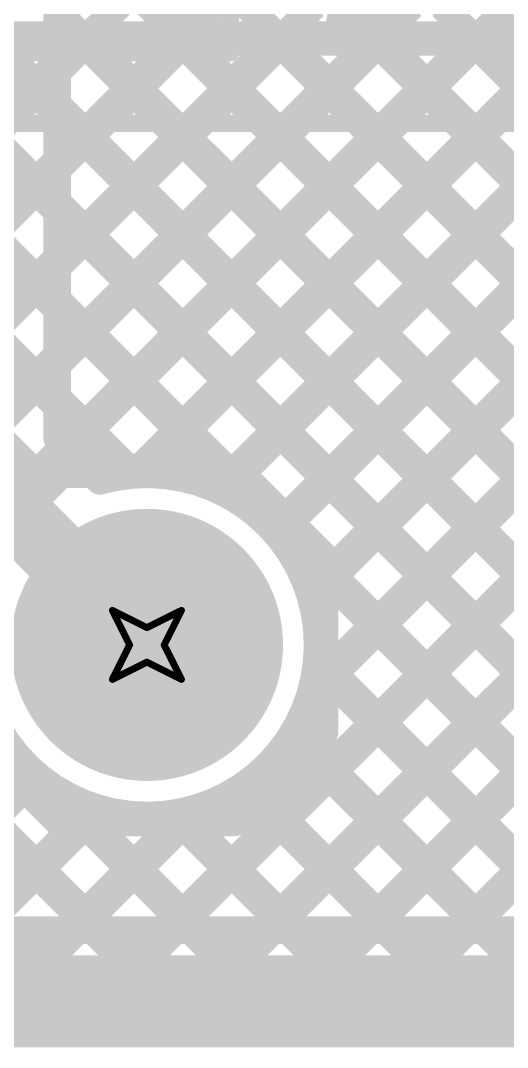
# Model space of a CAD drawing. Header units: inches. Extents: x -1.9 to 9.4, y 0 to 6.7.
# Drawn here: x 0.2097 to 0.3508, y 2.0692 to 2.3668 of the extents above; entities that cross this region are included whole.
import ezdxf

# ---------------------------------------------------------------- set-up
doc = ezdxf.new("R2010")
doc.units = ezdxf.units.IN
doc.header["$MEASUREMENT"] = 0
for name, color, linetype in [('Bottom Layer', 5, 'Continuous'), ('Bottom Solder', 6, 'Continuous'), ('Drill Drawing', 1, 'Continuous'), ('Mechanical 15', 56, 'Continuous'), ('Multi-Layer', 9, 'Continuous'), ('Pad Holes', 156, 'Continuous'), ('Top Layer', 1, 'Continuous'), ('Top Overlay', 2, 'Continuous'), ('Top Paste', 8, 'Continuous'), ('Top Solder', 216, 'Continuous')]:
    doc.layers.add(name, color=color, linetype=linetype)

# ---------------------------------------------------------------- blocks, each defined once
blk = doc.blocks.new('PE2818_I_1')
at = {"layer": 'Bottom Layer'}
h = blk.add_hatch(color=5, dxfattribs=at)
edge = h.paths.add_edge_path()
edge.add_arc((0.4, 0.4), 0.03543, 0, 360)
at = {"layer": 'Bottom Solder'}
h = blk.add_hatch(color=6, dxfattribs=at)
edge = h.paths.add_edge_path()
edge.add_arc((0.4, 0.4), 0.03943, 0, 360)
at = {"layer": 'Multi-Layer'}
h = blk.add_hatch(color=9, dxfattribs=at)
edge = h.paths.add_edge_path()
edge.add_arc((0.4, 0.4), 0.03543, 0, 360)
at = {"layer": 'Pad Holes'}
h = blk.add_hatch(color=7, dxfattribs=at)
edge = h.paths.add_edge_path()
edge.add_arc((0.4, 0.4), 0.01969, 0, 360)
at = {"layer": 'Top Layer'}
h = blk.add_hatch(color=1, dxfattribs=at)
edge = h.paths.add_edge_path()
edge.add_arc((0.4, 0.4), 0.03543, 0, 360)
at = {"layer": 'Top Solder'}
h = blk.add_hatch(color=216, dxfattribs=at)
edge = h.paths.add_edge_path()
edge.add_arc((0.4, 0.4), 0.03943, 0, 360)
at = {"layer": 'Top Overlay'}
blk.add_lwpolyline([(0.55118, 0.61024, 0.005, 0.005, 0), (0.55118, -0.61024, 0.005, 0.005, 0)], format="xyseb", dxfattribs=at)
blk = doc.blocks.new('MBS10S_25')
at = {"layer": 'Top Layer'}
for points in [[(-0.15577, 0.07086), (-0.08333, 0.07086), (-0.08333, 0.02362), (-0.15577, 0.02362)], [(0.08332, 0.07086), (0.15576, 0.07086), (0.15576, 0.02362), (0.08332, 0.02362)], [(-0.15576, -0.02362), (-0.08332, -0.02362), (-0.08332, -0.07086), (-0.15576, -0.07086)], [(0.08333, -0.02362), (0.15577, -0.02362), (0.15577, -0.07086), (0.08333, -0.07086)]]:
    blk.add_hatch(color=1, dxfattribs=at).paths.add_polyline_path(points)
at = {"layer": 'Top Paste'}
for points in [[(-0.15577, 0.07086), (-0.08333, 0.07086), (-0.08333, 0.02362), (-0.15577, 0.02362)], [(0.08332, 0.07086), (0.15576, 0.07086), (0.15576, 0.02362), (0.08332, 0.02362)], [(-0.15576, -0.02362), (-0.08332, -0.02362), (-0.08332, -0.07086), (-0.15576, -0.07086)], [(0.08333, -0.02362), (0.15577, -0.02362), (0.15577, -0.07086), (0.08333, -0.07086)]]:
    blk.add_hatch(color=8, dxfattribs=at).paths.add_polyline_path(points)
at = {"layer": 'Top Solder'}
for points in [[(-0.15777, 0.07286), (-0.08133, 0.07286), (-0.08133, 0.02162), (-0.15777, 0.02162)], [(0.08132, 0.07286), (0.15776, 0.07286), (0.15776, 0.02162), (0.08132, 0.02162)], [(-0.15776, -0.02162), (-0.08132, -0.02162), (-0.08132, -0.07286), (-0.15776, -0.07286)], [(0.08133, -0.02162), (0.15777, -0.02162), (0.15777, -0.07286), (0.08133, -0.07286)]]:
    blk.add_hatch(color=216, dxfattribs=at).paths.add_polyline_path(points)
at = {"layer": 'Mechanical 15'}
blk.add_lwpolyline([(0.07054, 0.00501, 0.0001, 0.0001, 0), (0.07052, 0.00499, 0.0001, 0.0001, 0)], format="xyseb", dxfattribs=at)
for points in [[(0.0705, 0.00499, 0.00005, 0.00005, 1), (0.07055, 0.00499, 0.00005, 0.00005, 1)], [(0.07052, 0.00501, 0.00005, 0.00005, 1), (0.07057, 0.00501, 0.00005, 0.00005, 1)]]:
    blk.add_lwpolyline(points, format="xyseb", close=True, dxfattribs=at)
at = {"layer": 'Top Overlay'}
for points in [[(-0.1124, 0.09, 0.005, 0.005, 1), (-0.12654, 0.09, 0.005, 0.005, 1)], [(-0.0834, 0.09843, 0.0025, 0.0025, 1), (-0.0809, 0.09843, 0.0025, 0.0025, 1)], [(-0.0834, 0.09843, 0.0025, 0.0025, 1), (-0.0809, 0.09843, 0.0025, 0.0025, 1)], [(-0.07067, 0.09843, 0.0025, 0.0025, 1), (-0.06817, 0.09843, 0.0025, 0.0025, 1)], [(0.08195, 0.09843, 0.0025, 0.0025, 1), (0.08445, 0.09843, 0.0025, 0.0025, 1)], [(0.08195, 0.09843, 0.0025, 0.0025, 1), (0.08445, 0.09843, 0.0025, 0.0025, 1)], [(-0.12779, 0.09, 0.0025, 0.0025, 1), (-0.12529, 0.09, 0.0025, 0.0025, 1)], [(-0.11365, 0.09, 0.0025, 0.0025, 1), (-0.11115, 0.09, 0.0025, 0.0025, 1)], [(0.03678, 0.085, 0.0025, 0.0025, 1), (0.03928, 0.085, 0.0025, 0.0025, 1)], [(-0.0834, 0.07564, 0.0025, 0.0025, 1), (-0.0809, 0.07564, 0.0025, 0.0025, 1)], [(0.08195, 0.07564, 0.0025, 0.0025, 1), (0.08445, 0.07564, 0.0025, 0.0025, 1)], [(-0.04822, 0.07, 0.0025, 0.0025, 1), (-0.04572, 0.07, 0.0025, 0.0025, 1)], [(0.03678, 0.055, 0.0025, 0.0025, 1), (0.03928, 0.055, 0.0025, 0.0025, 1)], [(0.03678, 0.055, 0.0025, 0.0025, 1), (0.03928, 0.055, 0.0025, 0.0025, 1)], [(-0.06822, 0.05, 0.0025, 0.0025, 1), (-0.06572, 0.05, 0.0025, 0.0025, 1)], [(-0.02822, 0.05, 0.0025, 0.0025, 1), (-0.02572, 0.05, 0.0025, 0.0025, 1)], [(-0.04822, 0.03, 0.0025, 0.0025, 1), (-0.04572, 0.03, 0.0025, 0.0025, 1)], [(0.03678, 0.025, 0.0025, 0.0025, 1), (0.03928, 0.025, 0.0025, 0.0025, 1)], [(-0.0834, 0.01886, 0.0025, 0.0025, 1), (-0.0809, 0.01886, 0.0025, 0.0025, 1)], [(0.08195, 0.01886, 0.0025, 0.0025, 1), (0.08445, 0.01886, 0.0025, 0.0025, 1)], [(-0.0834, -0.01885, 0.0025, 0.0025, 1), (-0.0809, -0.01885, 0.0025, 0.0025, 1)], [(0.08195, -0.01885, 0.0025, 0.0025, 1), (0.08445, -0.01885, 0.0025, 0.0025, 1)], [(0.03928, -0.025, 0.0025, 0.0025, 1), (0.04178, -0.025, 0.0025, 0.0025, 1)], [(-0.05822, -0.035, 0.0025, 0.0025, 1), (-0.05572, -0.035, 0.0025, 0.0025, 1)], [(0.03928, -0.055, 0.0025, 0.0025, 1), (0.04178, -0.055, 0.0025, 0.0025, 1)], [(0.03928, -0.055, 0.0025, 0.0025, 1), (0.04178, -0.055, 0.0025, 0.0025, 1)], [(-0.0834, -0.07563, 0.0025, 0.0025, 1), (-0.0809, -0.07563, 0.0025, 0.0025, 1)], [(-0.05822, -0.075, 0.0025, 0.0025, 1), (-0.05572, -0.075, 0.0025, 0.0025, 1)], [(0.08195, -0.07563, 0.0025, 0.0025, 1), (0.08445, -0.07563, 0.0025, 0.0025, 1)], [(0.03928, -0.085, 0.0025, 0.0025, 1), (0.04178, -0.085, 0.0025, 0.0025, 1)], [(-0.0834, -0.09842, 0.0025, 0.0025, 1), (-0.0809, -0.09842, 0.0025, 0.0025, 1)], [(-0.0834, -0.09842, 0.0025, 0.0025, 1), (-0.0809, -0.09842, 0.0025, 0.0025, 1)], [(-0.07067, -0.09842, 0.0025, 0.0025, 1), (-0.06817, -0.09842, 0.0025, 0.0025, 1)], [(0.08195, -0.09842, 0.0025, 0.0025, 1), (0.08445, -0.09842, 0.0025, 0.0025, 1)], [(0.08195, -0.09842, 0.0025, 0.0025, 1), (0.08445, -0.09842, 0.0025, 0.0025, 1)]]:
    blk.add_lwpolyline(points, format="xyseb", close=True, dxfattribs=at)
for points in [[(0.0832, 0.09843, 0.005, 0.005, 0), (-0.08215, 0.09843, 0.005, 0.005, 0)], [(-0.08215, 0.09843, 0.005, 0.005, 0), (-0.08215, 0.07564, 0.005, 0.005, 0)], [(-0.06942, 0.09843, 0.005, 0.005, 0), (-0.06942, -0.09842, 0.005, 0.005, 0)], [(0.0832, 0.09843, 0.005, 0.005, 0), (0.0832, 0.07564, 0.005, 0.005, 0)], [(0.03803, 0.085, 0.005, 0.005, -1), (0.03803, 0.055, 0.005, 0.005, 0)], [(-0.04697, 0.07, 0.005, 0.005, 0), (-0.04697, 0.03, 0.005, 0.005, 0)], [(0.03803, 0.025, 0.005, 0.005, -1), (0.03803, 0.055, 0.005, 0.005, 0)], [(-0.02697, 0.05, 0.005, 0.005, 0), (-0.06697, 0.05, 0.005, 0.005, 0)], [(-0.08215, 0.01886, 0.005, 0.005, 0), (-0.08215, -0.01885, 0.005, 0.005, 0)], [(0.0832, 0.01886, 0.005, 0.005, 0), (0.0832, -0.01885, 0.005, 0.005, 0)], [(0.04053, -0.025, 0.005, 0.005, -1), (0.04053, -0.055, 0.005, 0.005, 0)], [(-0.05697, -0.035, 0.005, 0.005, 0), (-0.05697, -0.075, 0.005, 0.005, 0)], [(0.04053, -0.085, 0.005, 0.005, -1), (0.04053, -0.055, 0.005, 0.005, 0)], [(-0.08215, -0.07563, 0.005, 0.005, 0), (-0.08215, -0.09842, 0.005, 0.005, 0)], [(0.0832, -0.07563, 0.005, 0.005, 0), (0.0832, -0.09842, 0.005, 0.005, 0)], [(0.0832, -0.09842, 0.005, 0.005, 0), (-0.08215, -0.09842, 0.005, 0.005, 0)]]:
    blk.add_lwpolyline(points, format="xyseb", dxfattribs=at)

msp = doc.modelspace()

# ---------------------------------------------------------------- linework, layer by layer
at = {"layer": 'Bottom Layer'}
for points in [[(0.01631, 2.48853, 0.01, 0.01, 0), (0.26858, 2.23626, 0.01, 0.01, 0)], [(0.01631, 2.46025, 0.01, 0.01, 0), (0.2403, 2.23626, 0.01, 0.01, 0)], [(0.01631, 2.43196, 0.01, 0.01, 0), (0.21657, 2.23171, 0.01, 0.01, 0)], [(0.01631, 2.09258, 0.01, 0.01, 0), (0.28531, 2.36157, 0.01, 0.01, 0)], [(0.01631, 2.12086, 0.01, 0.01, 0), (0.25703, 2.36157, 0.01, 0.01, 0)], [(0.01631, 2.12086, 0.01, 0.01, 0), (0.25703, 2.36157, 0.01, 0.01, 0)], [(0.01631, 2.14915, 0.01, 0.01, 0), (0.22874, 2.36157, 0.01, 0.01, 0)], [(0.04285, 2.09083, 0.01, 0.01, 0), (0.31359, 2.36157, 0.01, 0.01, 0)], [(0.07113, 2.09083, 0.01, 0.01, 0), (0.34188, 2.36157, 0.01, 0.01, 0)], [(0.17155, 2.36157, 0.01, 0.01, 0), (0.4423, 2.09083, 0.01, 0.01, 0)], [(0.1968, 2.36157, 0.01, 0.01, 0), (0.39196, 2.36157, 0.01, 0.01, 0)], [(0.19984, 2.36157, 0.01, 0.01, 0), (0.39591, 2.16551, 0.01, 0.01, 0)], [(0.22812, 2.36157, 0.01, 0.01, 0), (0.39591, 2.19379, 0.01, 0.01, 0)], [(0.24485, 2.23626, 0.01, 0.01, 0), (0.37016, 2.36157, 0.01, 0.01, 0)], [(0.2564, 2.36157, 0.01, 0.01, 0), (0.40142, 2.21656, 0.01, 0.01, 0)], [(0.28469, 2.36157, 0.01, 0.01, 0), (0.41556, 2.2307, 0.01, 0.01, 0)], [(0.31297, 2.36157, 0.01, 0.01, 0), (0.43829, 2.23626, 0.01, 0.01, 0)], [(0.34126, 2.36157, 0.01, 0.01, 0), (0.46657, 2.23626, 0.01, 0.01, 0)], [(0.27234, 2.23547, 0.01, 0.01, 0), (0.39196, 2.35509, 0.01, 0.01, 0)], [(0.28649, 2.22133, 0.01, 0.01, 0), (0.40143, 2.33627, 0.01, 0.01, 0)], [(0.01631, 2.31882, 0.01, 0.01, 0), (0.24431, 2.09083, 0.01, 0.01, 0)], [(0.29677, 2.20333, 0.01, 0.01, 0), (0.40143, 2.30799, 0.01, 0.01, 0)], [(0.01631, 2.29054, 0.01, 0.01, 0), (0.21603, 2.09083, 0.01, 0.01, 0)], [(0.29677, 2.17505, 0.01, 0.01, 0), (0.41341, 2.29169, 0.01, 0.01, 0)], [(0.24084, 2.09083, 0.01, 0.01, 0), (0.42756, 2.27755, 0.01, 0.01, 0)], [(0.26912, 2.09083, 0.01, 0.01, 0), (0.4417, 2.2634, 0.01, 0.01, 0)], [(0.19591, 2.21104, 0.01, 0.01, 0), (0.22112, 2.23626, 0.01, 0.01, 0)], [(0.22112, 2.23626, 0.01, 0.01, 0), (0.27156, 2.23626, 0.01, 0.01, 0)], [(0.26858, 2.23626, 0.01, 0.01, 0), (0.29677, 2.20807, 0.01, 0.01, 0)], [(0.27156, 2.23626, 0.01, 0.01, 0), (0.29677, 2.21104, 0.01, 0.01, 0)], [(0.29677, 2.16061, 0.01, 0.01, 0), (0.29677, 2.21104, 0.01, 0.01, 0)], [(0.29677, 2.20807, 0.01, 0.01, 0), (0.41402, 2.09083, 0.01, 0.01, 0)], [(0.29741, 2.09083, 0.01, 0.01, 0), (0.39591, 2.18933, 0.01, 0.01, 0)], [(0.29677, 2.17979, 0.01, 0.01, 0), (0.38573, 2.09083, 0.01, 0.01, 0)], [(0.19591, 2.16061, 0.01, 0.01, 0), (0.22112, 2.13539, 0.01, 0.01, 0)], [(0.27156, 2.13539, 0.01, 0.01, 0), (0.29677, 2.16061, 0.01, 0.01, 0)], [(0.32569, 2.09083, 0.01, 0.01, 0), (0.39591, 2.16104, 0.01, 0.01, 0)], [(0.29222, 2.15606, 0.01, 0.01, 0), (0.35745, 2.09083, 0.01, 0.01, 0)], [(0.35397, 2.09083, 0.01, 0.01, 0), (0.40983, 2.14668, 0.01, 0.01, 0)], [(0.15598, 2.09083, 0.01, 0.01, 0), (0.21084, 2.14568, 0.01, 0.01, 0)], [(0.27808, 2.14191, 0.01, 0.01, 0), (0.32916, 2.09083, 0.01, 0.01, 0)], [(0.18427, 2.09083, 0.01, 0.01, 0), (0.22884, 2.13539, 0.01, 0.01, 0)], [(0.21255, 2.09083, 0.01, 0.01, 0), (0.25712, 2.13539, 0.01, 0.01, 0)], [(0.22112, 2.13539, 0.01, 0.01, 0), (0.27156, 2.13539, 0.01, 0.01, 0)], [(0.22803, 2.13539, 0.01, 0.01, 0), (0.27259, 2.09083, 0.01, 0.01, 0)], [(0.25631, 2.13539, 0.01, 0.01, 0), (0.30088, 2.09083, 0.01, 0.01, 0)], [(0.01631, 2.09083, 0.01, 0.01, 0), (1.27503, 2.09083, 0.01, 0.01, 0)]]:
    msp.add_lwpolyline(points, format="xyseb", dxfattribs=at)
for points in [[(0.22562, 2.36157, 0.005, 0.005, 1), (0.23062, 2.36157, 0.005, 0.005, 1)], [(0.22624, 2.36157, 0.005, 0.005, 1), (0.23124, 2.36157, 0.005, 0.005, 1)], [(0.2539, 2.36157, 0.005, 0.005, 1), (0.2589, 2.36157, 0.005, 0.005, 1)], [(0.25453, 2.36157, 0.005, 0.005, 1), (0.25953, 2.36157, 0.005, 0.005, 1)], [(0.25453, 2.36157, 0.005, 0.005, 1), (0.25953, 2.36157, 0.005, 0.005, 1)], [(0.28219, 2.36157, 0.005, 0.005, 1), (0.28719, 2.36157, 0.005, 0.005, 1)], [(0.28281, 2.36157, 0.005, 0.005, 1), (0.28781, 2.36157, 0.005, 0.005, 1)], [(0.31047, 2.36157, 0.005, 0.005, 1), (0.31547, 2.36157, 0.005, 0.005, 1)], [(0.31109, 2.36157, 0.005, 0.005, 1), (0.31609, 2.36157, 0.005, 0.005, 1)], [(0.33876, 2.36157, 0.005, 0.005, 1), (0.34376, 2.36157, 0.005, 0.005, 1)], [(0.33938, 2.36157, 0.005, 0.005, 1), (0.34438, 2.36157, 0.005, 0.005, 1)], [(0.21862, 2.23626, 0.005, 0.005, 1), (0.22362, 2.23626, 0.005, 0.005, 1)], [(0.21862, 2.23626, 0.005, 0.005, 1), (0.22362, 2.23626, 0.005, 0.005, 1)], [(0.2378, 2.23626, 0.005, 0.005, 1), (0.2428, 2.23626, 0.005, 0.005, 1)], [(0.24235, 2.23626, 0.005, 0.005, 1), (0.24735, 2.23626, 0.005, 0.005, 1)], [(0.26608, 2.23626, 0.005, 0.005, 1), (0.27108, 2.23626, 0.005, 0.005, 1)], [(0.26608, 2.23626, 0.005, 0.005, 1), (0.27108, 2.23626, 0.005, 0.005, 1)], [(0.26906, 2.23626, 0.005, 0.005, 1), (0.27406, 2.23626, 0.005, 0.005, 1)], [(0.26906, 2.23626, 0.005, 0.005, 1), (0.27406, 2.23626, 0.005, 0.005, 1)], [(0.26984, 2.23547, 0.005, 0.005, 1), (0.27484, 2.23547, 0.005, 0.005, 1)], [(0.21407, 2.23171, 0.005, 0.005, 1), (0.21907, 2.23171, 0.005, 0.005, 1)], [(0.28399, 2.22133, 0.005, 0.005, 1), (0.28899, 2.22133, 0.005, 0.005, 1)], [(0.29427, 2.21104, 0.005, 0.005, 1), (0.29927, 2.21104, 0.005, 0.005, 1)], [(0.29427, 2.21104, 0.005, 0.005, 1), (0.29927, 2.21104, 0.005, 0.005, 1)], [(0.29427, 2.20807, 0.005, 0.005, 1), (0.29927, 2.20807, 0.005, 0.005, 1)], [(0.29427, 2.20807, 0.005, 0.005, 1), (0.29927, 2.20807, 0.005, 0.005, 1)], [(0.29427, 2.20333, 0.005, 0.005, 1), (0.29927, 2.20333, 0.005, 0.005, 1)], [(0.29427, 2.17979, 0.005, 0.005, 1), (0.29927, 2.17979, 0.005, 0.005, 1)], [(0.29427, 2.17505, 0.005, 0.005, 1), (0.29927, 2.17505, 0.005, 0.005, 1)], [(0.29427, 2.16061, 0.005, 0.005, 1), (0.29927, 2.16061, 0.005, 0.005, 1)], [(0.29427, 2.16061, 0.005, 0.005, 1), (0.29927, 2.16061, 0.005, 0.005, 1)], [(0.28972, 2.15606, 0.005, 0.005, 1), (0.29472, 2.15606, 0.005, 0.005, 1)], [(0.20834, 2.14568, 0.005, 0.005, 1), (0.21334, 2.14568, 0.005, 0.005, 1)], [(0.27558, 2.14191, 0.005, 0.005, 1), (0.28058, 2.14191, 0.005, 0.005, 1)], [(0.21862, 2.13539, 0.005, 0.005, 1), (0.22362, 2.13539, 0.005, 0.005, 1)], [(0.21862, 2.13539, 0.005, 0.005, 1), (0.22362, 2.13539, 0.005, 0.005, 1)], [(0.22553, 2.13539, 0.005, 0.005, 1), (0.23053, 2.13539, 0.005, 0.005, 1)], [(0.22634, 2.13539, 0.005, 0.005, 1), (0.23134, 2.13539, 0.005, 0.005, 1)], [(0.25381, 2.13539, 0.005, 0.005, 1), (0.25881, 2.13539, 0.005, 0.005, 1)], [(0.25462, 2.13539, 0.005, 0.005, 1), (0.25962, 2.13539, 0.005, 0.005, 1)], [(0.26906, 2.13539, 0.005, 0.005, 1), (0.27406, 2.13539, 0.005, 0.005, 1)], [(0.26906, 2.13539, 0.005, 0.005, 1), (0.27406, 2.13539, 0.005, 0.005, 1)], [(0.21005, 2.09083, 0.005, 0.005, 1), (0.21505, 2.09083, 0.005, 0.005, 1)], [(0.21353, 2.09083, 0.005, 0.005, 1), (0.21853, 2.09083, 0.005, 0.005, 1)], [(0.23834, 2.09083, 0.005, 0.005, 1), (0.24334, 2.09083, 0.005, 0.005, 1)], [(0.24181, 2.09083, 0.005, 0.005, 1), (0.24681, 2.09083, 0.005, 0.005, 1)], [(0.26662, 2.09083, 0.005, 0.005, 1), (0.27162, 2.09083, 0.005, 0.005, 1)], [(0.27009, 2.09083, 0.005, 0.005, 1), (0.27509, 2.09083, 0.005, 0.005, 1)], [(0.29491, 2.09083, 0.005, 0.005, 1), (0.29991, 2.09083, 0.005, 0.005, 1)], [(0.29838, 2.09083, 0.005, 0.005, 1), (0.30338, 2.09083, 0.005, 0.005, 1)], [(0.32319, 2.09083, 0.005, 0.005, 1), (0.32819, 2.09083, 0.005, 0.005, 1)], [(0.32666, 2.09083, 0.005, 0.005, 1), (0.33166, 2.09083, 0.005, 0.005, 1)], [(0.35147, 2.09083, 0.005, 0.005, 1), (0.35647, 2.09083, 0.005, 0.005, 1)]]:
    msp.add_lwpolyline(points, format="xyseb", close=True, dxfattribs=at)
at = {"layer": 'Drill Drawing'}
for points in [[(0.23634, 2.19583, 0.002, 0.002, 0), (0.24634, 2.19083, 0.002, 0.002, 0)], [(0.23634, 2.19583, 0.002, 0.002, 0), (0.24134, 2.18583, 0.002, 0.002, 0)], [(0.24634, 2.19083, 0.002, 0.002, 0), (0.25634, 2.19583, 0.002, 0.002, 0)], [(0.25134, 2.18583, 0.002, 0.002, 0), (0.25634, 2.19583, 0.002, 0.002, 0)], [(0.23634, 2.17583, 0.002, 0.002, 0), (0.24134, 2.18583, 0.002, 0.002, 0)], [(0.25134, 2.18583, 0.002, 0.002, 0), (0.25634, 2.17583, 0.002, 0.002, 0)], [(0.23634, 2.17583, 0.002, 0.002, 0), (0.24634, 2.18083, 0.002, 0.002, 0)], [(0.24634, 2.18083, 0.002, 0.002, 0), (0.25634, 2.17583, 0.002, 0.002, 0)]]:
    msp.add_lwpolyline(points, format="xyseb", dxfattribs=at)
for points in [[(0.23584, 2.19583, 0.001, 0.001, 1), (0.23684, 2.19583, 0.001, 0.001, 1)], [(0.23584, 2.19583, 0.001, 0.001, 1), (0.23684, 2.19583, 0.001, 0.001, 1)], [(0.25584, 2.19583, 0.001, 0.001, 1), (0.25684, 2.19583, 0.001, 0.001, 1)], [(0.25584, 2.19583, 0.001, 0.001, 1), (0.25684, 2.19583, 0.001, 0.001, 1)], [(0.24584, 2.19083, 0.001, 0.001, 1), (0.24684, 2.19083, 0.001, 0.001, 1)], [(0.24584, 2.19083, 0.001, 0.001, 1), (0.24684, 2.19083, 0.001, 0.001, 1)], [(0.24084, 2.18583, 0.001, 0.001, 1), (0.24184, 2.18583, 0.001, 0.001, 1)], [(0.24084, 2.18583, 0.001, 0.001, 1), (0.24184, 2.18583, 0.001, 0.001, 1)], [(0.25084, 2.18583, 0.001, 0.001, 1), (0.25184, 2.18583, 0.001, 0.001, 1)], [(0.25084, 2.18583, 0.001, 0.001, 1), (0.25184, 2.18583, 0.001, 0.001, 1)], [(0.24584, 2.18083, 0.001, 0.001, 1), (0.24684, 2.18083, 0.001, 0.001, 1)], [(0.24584, 2.18083, 0.001, 0.001, 1), (0.24684, 2.18083, 0.001, 0.001, 1)], [(0.23584, 2.17583, 0.001, 0.001, 1), (0.23684, 2.17583, 0.001, 0.001, 1)], [(0.23584, 2.17583, 0.001, 0.001, 1), (0.23684, 2.17583, 0.001, 0.001, 1)], [(0.25584, 2.17583, 0.001, 0.001, 1), (0.25684, 2.17583, 0.001, 0.001, 1)], [(0.25584, 2.17583, 0.001, 0.001, 1), (0.25684, 2.17583, 0.001, 0.001, 1)]]:
    msp.add_lwpolyline(points, format="xyseb", close=True, dxfattribs=at)
at = {"layer": 'Top Layer'}
for points in [[(0.22034, 2.24577, 0.008, 0.008, 0), (0.22034, 2.4423, 0.008, 0.008, 0)], [(0.22034, 2.39764, 0.008, 0.008, 0), (0.40502, 2.21296, 0.008, 0.008, 0)], [(0.22034, 2.35317, 0.008, 0.008, 0), (0.25767, 2.3905, 0.008, 0.008, 0)], [(0.24378, 2.23519, 0.008, 0.008, 0), (0.39296, 2.38437, 0.008, 0.008, 0)], [(0.22034, 2.32489, 0.008, 0.008, 0), (0.26641, 2.37096, 0.008, 0.008, 0)], [(0.22034, 2.26832, 0.008, 0.008, 0), (0.32298, 2.37096, 0.008, 0.008, 0)], [(0.22034, 2.32489, 0.008, 0.008, 0), (0.26641, 2.37096, 0.008, 0.008, 0)], [(0.22034, 2.2966, 0.008, 0.008, 0), (0.2947, 2.37096, 0.008, 0.008, 0)], [(0.22321, 2.2429, 0.008, 0.008, 0), (0.35127, 2.37096, 0.008, 0.008, 0)], [(0.2753, 2.37096, 0.008, 0.008, 0), (0.41915, 2.22711, 0.008, 0.008, 0)], [(0.30359, 2.37096, 0.008, 0.008, 0), (0.43973, 2.23482, 0.008, 0.008, 0)], [(0.33187, 2.37096, 0.008, 0.008, 0), (0.51243, 2.1904, 0.008, 0.008, 0)], [(0.22034, 2.36936, 0.008, 0.008, 0), (0.39734, 2.19236, 0.008, 0.008, 0)], [(0.25318, 2.10317, 0.008, 0.008, 0), (0.51234, 2.36233, 0.008, 0.008, 0)], [(0.26741, 2.23054, 0.008, 0.008, 0), (0.39296, 2.35609, 0.008, 0.008, 0)], [(0.28146, 2.10317, 0.008, 0.008, 0), (0.53162, 2.35333, 0.008, 0.008, 0)], [(0.28354, 2.21838, 0.008, 0.008, 0), (0.4173, 2.35214, 0.008, 0.008, 0)], [(0.29364, 2.2002, 0.008, 0.008, 0), (0.44558, 2.35214, 0.008, 0.008, 0)], [(0.29383, 2.1721, 0.008, 0.008, 0), (0.47387, 2.35214, 0.008, 0.008, 0)], [(0.22034, 2.34107, 0.008, 0.008, 0), (0.42236, 2.13905, 0.008, 0.008, 0)], [(0.22034, 2.31279, 0.008, 0.008, 0), (0.41873, 2.11439, 0.008, 0.008, 0)], [(0.22034, 2.2845, 0.008, 0.008, 0), (0.40167, 2.10317, 0.008, 0.008, 0)], [(0.22034, 2.25622, 0.008, 0.008, 0), (0.24153, 2.23503, 0.008, 0.008, 0)], [(0.22034, 2.24577, 0.008, 0.008, 0), (0.23275, 2.23336, 0.008, 0.008, 0)], [(0.0928, 2.24234, 0.008, 0.008, 0), (0.23197, 2.10317, 0.008, 0.008, 0)], [(0.19634, 2.23583, 0.02, 0.02, 0), (0.24634, 2.18583, 0.02, 0.02, 0)], [(0.23275, 2.23336, 0.008, 0.008, -0.498333), (0.29577, 2.18583, 0.008, 0.008, 0)], [(0.29577, 2.18583, 0.008, 0.008, -1.149906), (0.19881, 2.19941, 0.008, 0.008, 0)], [(0.30975, 2.10317, 0.008, 0.008, 0), (0.39713, 2.19055, 0.008, 0.008, 0)], [(0.29554, 2.18102, 0.008, 0.008, 0), (0.37339, 2.10317, 0.008, 0.008, 0)], [(0.33803, 2.10317, 0.008, 0.008, 0), (0.401, 2.16613, 0.008, 0.008, 0)], [(0.28841, 2.15987, 0.008, 0.008, 0), (0.34511, 2.10317, 0.008, 0.008, 0)], [(0.16832, 2.10317, 0.008, 0.008, 0), (0.21378, 2.14863, 0.008, 0.008, 0)], [(0.21832, 2.1451, 0.008, 0.008, 0), (0.26025, 2.10317, 0.008, 0.008, 0)], [(0.27467, 2.14532, 0.008, 0.008, 0), (0.31682, 2.10317, 0.008, 0.008, 0)], [(0.19661, 2.10317, 0.008, 0.008, 0), (0.23197, 2.13853, 0.008, 0.008, 0)], [(0.22489, 2.10317, 0.008, 0.008, 0), (0.26006, 2.13834, 0.008, 0.008, 0)], [(0.25461, 2.13709, 0.008, 0.008, 0), (0.28854, 2.10317, 0.008, 0.008, 0)], [(0.10994, 2.10317, 0.008, 0.008, 0), (0.40751, 2.10317, 0.008, 0.008, 0)], [(0.1, 2.07917, 0.02, 0.02, 0), (0.41745, 2.07917, 0.02, 0.02, 0)]]:
    msp.add_lwpolyline(points, format="xyseb", dxfattribs=at)
for points in [[(0.21834, 2.36936, 0.004, 0.004, 1), (0.22234, 2.36936, 0.004, 0.004, 1)], [(0.21834, 2.35317, 0.004, 0.004, 1), (0.22234, 2.35317, 0.004, 0.004, 1)], [(0.21834, 2.34107, 0.004, 0.004, 1), (0.22234, 2.34107, 0.004, 0.004, 1)], [(0.21834, 2.32489, 0.004, 0.004, 1), (0.22234, 2.32489, 0.004, 0.004, 1)], [(0.21834, 2.32489, 0.004, 0.004, 1), (0.22234, 2.32489, 0.004, 0.004, 1)], [(0.21834, 2.31279, 0.004, 0.004, 1), (0.22234, 2.31279, 0.004, 0.004, 1)], [(0.21834, 2.2966, 0.004, 0.004, 1), (0.22234, 2.2966, 0.004, 0.004, 1)], [(0.21834, 2.2845, 0.004, 0.004, 1), (0.22234, 2.2845, 0.004, 0.004, 1)], [(0.21834, 2.26832, 0.004, 0.004, 1), (0.22234, 2.26832, 0.004, 0.004, 1)], [(0.21834, 2.25622, 0.004, 0.004, 1), (0.22234, 2.25622, 0.004, 0.004, 1)], [(0.21834, 2.24577, 0.004, 0.004, 1), (0.22234, 2.24577, 0.004, 0.004, 1)], [(0.21834, 2.24577, 0.004, 0.004, 1), (0.22234, 2.24577, 0.004, 0.004, 1)], [(0.22121, 2.2429, 0.004, 0.004, 1), (0.22521, 2.2429, 0.004, 0.004, 1)], [(0.23953, 2.23503, 0.004, 0.004, 1), (0.24353, 2.23503, 0.004, 0.004, 1)], [(0.24178, 2.23519, 0.004, 0.004, 1), (0.24578, 2.23519, 0.004, 0.004, 1)], [(0.23075, 2.23336, 0.004, 0.004, 1), (0.23475, 2.23336, 0.004, 0.004, 1)], [(0.23075, 2.23336, 0.004, 0.004, 1), (0.23475, 2.23336, 0.004, 0.004, 1)], [(0.26541, 2.23054, 0.004, 0.004, 1), (0.26941, 2.23054, 0.004, 0.004, 1)], [(0.28154, 2.21838, 0.004, 0.004, 1), (0.28554, 2.21838, 0.004, 0.004, 1)], [(0.29164, 2.2002, 0.004, 0.004, 1), (0.29564, 2.2002, 0.004, 0.004, 1)], [(0.24134, 2.18583, 0.01, 0.01, 1), (0.25134, 2.18583, 0.01, 0.01, 1)], [(0.29377, 2.18583, 0.004, 0.004, 1), (0.29777, 2.18583, 0.004, 0.004, 1)], [(0.29377, 2.18583, 0.004, 0.004, 1), (0.29777, 2.18583, 0.004, 0.004, 1)], [(0.29354, 2.18102, 0.004, 0.004, 1), (0.29754, 2.18102, 0.004, 0.004, 1)], [(0.29183, 2.1721, 0.004, 0.004, 1), (0.29583, 2.1721, 0.004, 0.004, 1)], [(0.28641, 2.15987, 0.004, 0.004, 1), (0.29041, 2.15987, 0.004, 0.004, 1)], [(0.21178, 2.14863, 0.004, 0.004, 1), (0.21578, 2.14863, 0.004, 0.004, 1)], [(0.21632, 2.1451, 0.004, 0.004, 1), (0.22032, 2.1451, 0.004, 0.004, 1)], [(0.27267, 2.14532, 0.004, 0.004, 1), (0.27667, 2.14532, 0.004, 0.004, 1)], [(0.22997, 2.13853, 0.004, 0.004, 1), (0.23397, 2.13853, 0.004, 0.004, 1)], [(0.25261, 2.13709, 0.004, 0.004, 1), (0.25661, 2.13709, 0.004, 0.004, 1)], [(0.25806, 2.13834, 0.004, 0.004, 1), (0.26206, 2.13834, 0.004, 0.004, 1)], [(0.22289, 2.10317, 0.004, 0.004, 1), (0.22689, 2.10317, 0.004, 0.004, 1)], [(0.22997, 2.10317, 0.004, 0.004, 1), (0.23397, 2.10317, 0.004, 0.004, 1)], [(0.25118, 2.10317, 0.004, 0.004, 1), (0.25518, 2.10317, 0.004, 0.004, 1)], [(0.25825, 2.10317, 0.004, 0.004, 1), (0.26225, 2.10317, 0.004, 0.004, 1)], [(0.27946, 2.10317, 0.004, 0.004, 1), (0.28346, 2.10317, 0.004, 0.004, 1)], [(0.28654, 2.10317, 0.004, 0.004, 1), (0.29054, 2.10317, 0.004, 0.004, 1)], [(0.30775, 2.10317, 0.004, 0.004, 1), (0.31175, 2.10317, 0.004, 0.004, 1)], [(0.31482, 2.10317, 0.004, 0.004, 1), (0.31882, 2.10317, 0.004, 0.004, 1)], [(0.33603, 2.10317, 0.004, 0.004, 1), (0.34003, 2.10317, 0.004, 0.004, 1)], [(0.34311, 2.10317, 0.004, 0.004, 1), (0.34711, 2.10317, 0.004, 0.004, 1)]]:
    msp.add_lwpolyline(points, format="xyseb", close=True, dxfattribs=at)

# ---------------------------------------------------------------- block references
for name, p, rotation in [('MBS10S_25', (0.18834, 2.45583), 180), ('PE2818_I_1', (0.64634, 1.78583), 90)]:
    msp.add_blockref(name, p, dxfattribs=dict(rotation=rotation))

doc.saveas('drawing.dxf')
